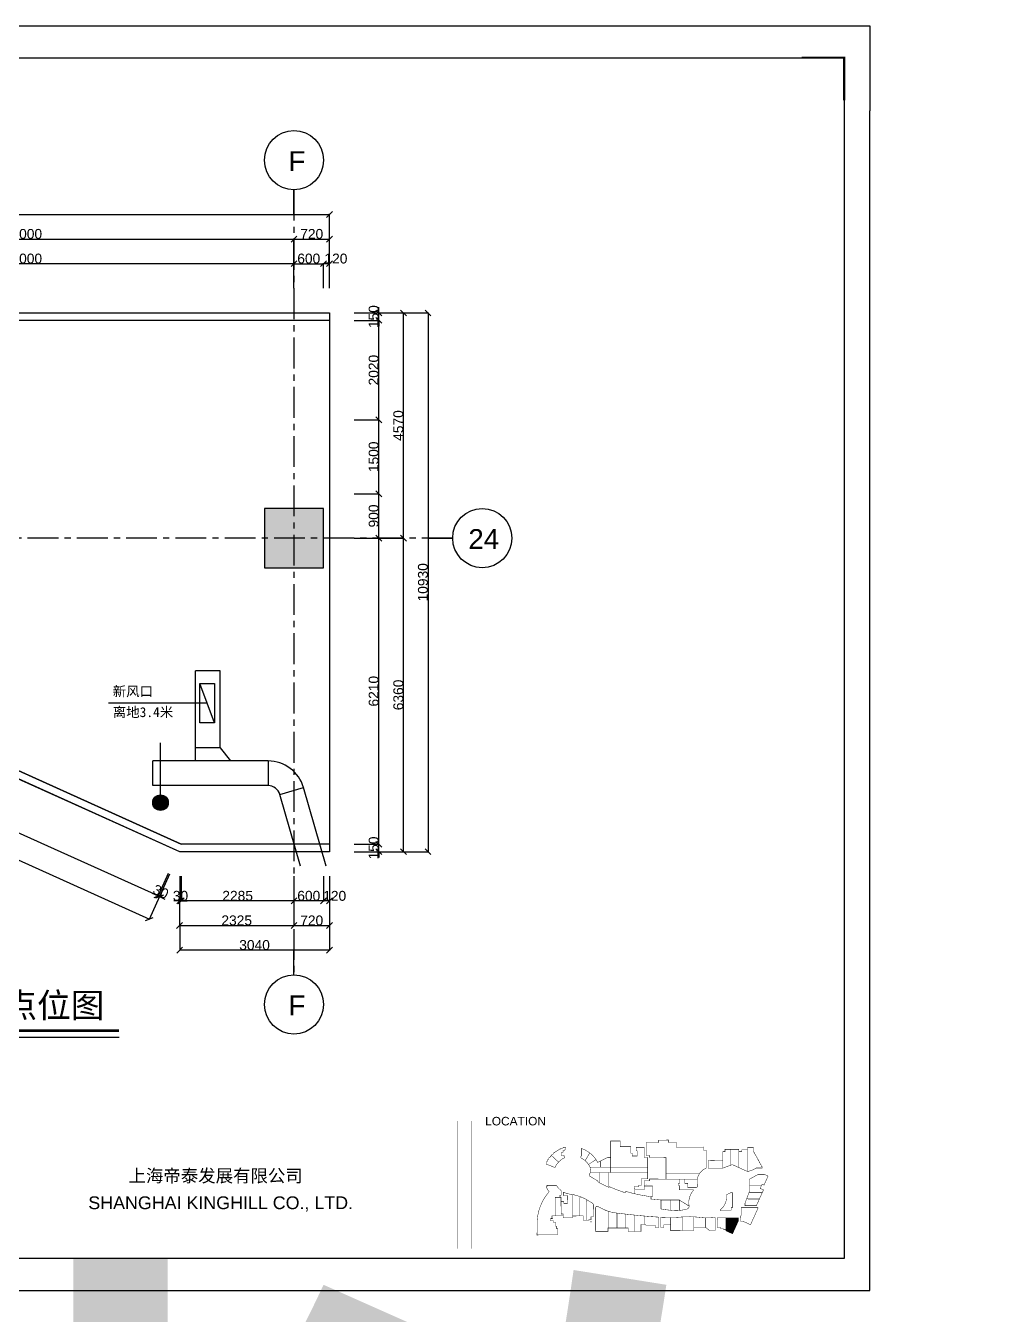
# Model space of a CAD drawing. Header units: inches. Extents: x -26443 to 171571, y -36276 to 39274.
# Drawn here: x 43042 to 62936, y -12232 to 13931 of the extents above; entities that cross this region are included whole.
import ezdxf

# ---------------------------------------------------------------- set-up
doc = ezdxf.new("R2010")
doc.units = ezdxf.units.IN
doc.header["$MEASUREMENT"] = 0
doc.linetypes.add('CENTER', pattern=[2, 1.25, -0.25, 0.25, -0.25])
for name, color, linetype in [('DIM', 3, 'Continuous'), ('DIM TEXT', 7, 'Continuous'), ('WALL', 255, 'Continuous'), ('暖通', 112, 'Continuous'), ('轴线', 10, 'CENTER')]:
    doc.layers.add(name, color=color, linetype=linetype)
doc.styles.get("Standard").update_dxf_attribs({"font": 'arial.ttf'})
doc.dimstyles.new('DIM-200MM', dxfattribs={"dimtxt": 200, "dimasz": 120, "dimexe": 10, "dimexo": 10, "dimgap": 0.7, "dimtad": 1, "dimdec": 0, "dimrnd": 5, "dimzin": 1, "dimdsep": 46, "dimtxsty": 'Standard', "dimblk": 'OBLIQUE', "dimcen": 0.5, "dimdle": 1, "dimclrd": 256, "dimclre": 256, "dimclrt": 7, "dimaunit": 1, "dimadec": 0, "dimazin": 0, "dimtfac": 1, "dimtdec": 0, "dimtix": 1, "dimtmove": 2, "dimatfit": 3, "dimfxl": 0, "dimtolj": 1, "dimtzin": 1, "dimarcsym": 0})

# ---------------------------------------------------------------- blocks, each defined once
blk = doc.blocks.new('_Oblique')
at = {"color": 0, "linetype": 'ByBlock', "lineweight": -2}
blk.add_line((-0.5, -0.5), (0.5, 0.5), dxfattribs=at)
blk = doc.blocks.new('*D52')
at = {"layer": 'DEFPOINTS', "color": 0, "transparency": 16777216}
for p in [(49204, -2677), (49204, -2827), (50204, -2677)]:
    blk.add_point(p, dxfattribs=at)
at = {"layer": 'DIM', "lineweight": -2, "transparency": 16777216}
for p, q in [((50204, -2677), (50204, -2557)), ((49704, -2677), (50214, -2677)), ((49704, -2827), (50214, -2827)), ((50204, -2827), (50204, -2677)), ((50204, -2827), (50204, -2947))]:
    blk.add_line(p, q, dxfattribs=at)
at = {"layer": 'DIM', "lineweight": -2, "transparency": 16777216, "xscale": 120, "yscale": 120, "zscale": 120}
for p, rotation in [((50204, -2677), 270), ((50204, -2827), 90)]:
    blk.add_blockref('_Oblique', p, dxfattribs=dict(at, rotation=rotation))
at = {"layer": 'DIM', "color": 7, "transparency": 16777216, "insert": (50101, -2752), "char_height": 200, "attachment_point": 5, "rotation": 90}
blk.add_mtext('\\A1;150', dxfattribs=at)
blk = doc.blocks.new('*D53')
at = {"layer": 'DEFPOINTS', "color": 0, "transparency": 16777216}
for p in [(49204, 3535), (50204, 3535), (49204, -2677)]:
    blk.add_point(p, dxfattribs=at)
at = {"layer": 'DIM', "lineweight": -2, "transparency": 16777216}
for p, q in [((49704, 3535), (50214, 3535)), ((50204, -2678), (50204, 3536)), ((49704, -2677), (50214, -2677))]:
    blk.add_line(p, q, dxfattribs=at)
at = {"layer": 'DIM', "lineweight": -2, "transparency": 16777216, "xscale": 120, "yscale": 120, "zscale": 120}
for p, rotation in [((50204, 3535), 90), ((50204, -2677), 270)]:
    blk.add_blockref('_Oblique', p, dxfattribs=dict(at, rotation=rotation))
at = {"layer": 'DIM', "color": 7, "transparency": 16777216, "insert": (50101, 429), "char_height": 200, "attachment_point": 5, "rotation": 90}
blk.add_mtext('\\A1;6210', dxfattribs=at)
blk = doc.blocks.new('*D54')
at = {"layer": 'DEFPOINTS', "color": 0, "transparency": 16777216}
for p in [(49204, 5935), (50204, 5935), (49204, 4435)]:
    blk.add_point(p, dxfattribs=at)
at = {"layer": 'DIM', "lineweight": -2, "transparency": 16777216}
for p, q in [((49704, 5935), (50214, 5935)), ((50204, 4434), (50204, 5936)), ((49704, 4435), (50214, 4435))]:
    blk.add_line(p, q, dxfattribs=at)
at = {"layer": 'DIM', "lineweight": -2, "transparency": 16777216, "xscale": 120, "yscale": 120, "zscale": 120}
for p, rotation in [((50204, 5935), 90), ((50204, 4435), 270)]:
    blk.add_blockref('_Oblique', p, dxfattribs=dict(at, rotation=rotation))
at = {"layer": 'DIM', "color": 7, "transparency": 16777216, "insert": (50101, 5185), "char_height": 200, "attachment_point": 5, "rotation": 90}
blk.add_mtext('\\A1;1500', dxfattribs=at)
blk = doc.blocks.new('*D56')
at = {"layer": 'DEFPOINTS', "color": 0, "transparency": 16777216}
for p in [(49204, 7954), (50204, 7954), (49204, 5935)]:
    blk.add_point(p, dxfattribs=at)
at = {"layer": 'DIM', "lineweight": -2, "transparency": 16777216}
for p, q in [((49704, 7954), (50214, 7954)), ((50204, 5934), (50204, 7955)), ((49704, 5935), (50214, 5935))]:
    blk.add_line(p, q, dxfattribs=at)
at = {"layer": 'DIM', "lineweight": -2, "transparency": 16777216, "xscale": 120, "yscale": 120, "zscale": 120}
for p, rotation in [((50204, 7954), 90), ((50204, 5935), 270)]:
    blk.add_blockref('_Oblique', p, dxfattribs=dict(at, rotation=rotation))
at = {"layer": 'DIM', "color": 7, "transparency": 16777216, "insert": (50101, 6944), "char_height": 200, "attachment_point": 5, "rotation": 90}
blk.add_mtext('\\A1;2020', dxfattribs=at)
blk = doc.blocks.new('*D57')
at = {"layer": 'DEFPOINTS', "color": 0, "transparency": 16777216}
for p in [(49204, 8104), (49204, 7954), (50204, 8104)]:
    blk.add_point(p, dxfattribs=at)
at = {"layer": 'DIM', "lineweight": -2, "transparency": 16777216}
for p, q in [((50204, 8104), (50204, 8224)), ((49704, 8104), (50214, 8104)), ((49704, 7954), (50214, 7954)), ((50204, 7954), (50204, 8104)), ((50204, 7954), (50204, 7834))]:
    blk.add_line(p, q, dxfattribs=at)
at = {"layer": 'DIM', "lineweight": -2, "transparency": 16777216, "xscale": 120, "yscale": 120, "zscale": 120}
for p, rotation in [((50204, 8104), 270), ((50204, 7954), 90)]:
    blk.add_blockref('_Oblique', p, dxfattribs=dict(at, rotation=rotation))
at = {"layer": 'DIM', "color": 7, "transparency": 16777216, "insert": (50101, 8029), "char_height": 200, "attachment_point": 5, "rotation": 90}
blk.add_mtext('\\A1;150', dxfattribs=at)
blk = doc.blocks.new('*D58')
at = {"layer": 'DEFPOINTS', "color": 0, "transparency": 16777216}
for p in [(49204, 8104), (49204, -2827), (51204, -2827)]:
    blk.add_point(p, dxfattribs=at)
at = {"layer": 'DIM', "lineweight": -2, "transparency": 16777216}
for p, q in [((50704, 8104), (51214, 8104)), ((51204, 8105), (51204, -2828)), ((50704, -2827), (51214, -2827))]:
    blk.add_line(p, q, dxfattribs=at)
at = {"layer": 'DIM', "lineweight": -2, "transparency": 16777216, "xscale": 120, "yscale": 120, "zscale": 120}
for p, rotation in [((51204, 8104), 90), ((51204, -2827), 270)]:
    blk.add_blockref('_Oblique', p, dxfattribs=dict(at, rotation=rotation))
at = {"layer": 'DIM', "color": 7, "transparency": 16777216, "insert": (51101, 2639), "char_height": 200, "attachment_point": 5, "rotation": 90}
blk.add_mtext('\\A1;10930', dxfattribs=at)
blk = doc.blocks.new('*D71')
at = {"layer": 'DEFPOINTS', "color": 0, "transparency": 16777216}
for p in [(49204, 3535), (50704, 3535), (49204, -2827)]:
    blk.add_point(p, dxfattribs=at)
at = {"layer": 'DIM', "lineweight": -2, "transparency": 16777216}
for p, q in [((50204, 3535), (50714, 3535)), ((50704, -2828), (50704, 3536)), ((50204, -2827), (50714, -2827))]:
    blk.add_line(p, q, dxfattribs=at)
at = {"layer": 'DIM', "lineweight": -2, "transparency": 16777216, "xscale": 120, "yscale": 120, "zscale": 120}
for p, rotation in [((50704, 3535), 90), ((50704, -2827), 270)]:
    blk.add_blockref('_Oblique', p, dxfattribs=dict(at, rotation=rotation))
at = {"layer": 'DIM', "color": 7, "transparency": 16777216, "insert": (50601, 354), "char_height": 200, "attachment_point": 5, "rotation": 90}
blk.add_mtext('\\A1;6360', dxfattribs=at)
blk = doc.blocks.new('*D72')
at = {"layer": 'DEFPOINTS', "color": 0, "transparency": 16777216}
for p in [(49204, 8104), (50704, 8104), (49204, 3535)]:
    blk.add_point(p, dxfattribs=at)
at = {"layer": 'DIM', "lineweight": -2, "transparency": 16777216}
for p, q in [((50204, 8104), (50714, 8104)), ((50704, 3534), (50704, 8105)), ((50204, 3535), (50714, 3535))]:
    blk.add_line(p, q, dxfattribs=at)
at = {"layer": 'DIM', "lineweight": -2, "transparency": 16777216, "xscale": 120, "yscale": 120, "zscale": 120}
for p, rotation in [((50704, 8104), 90), ((50704, 3535), 270)]:
    blk.add_blockref('_Oblique', p, dxfattribs=dict(at, rotation=rotation))
at = {"layer": 'DIM', "color": 7, "transparency": 16777216, "insert": (50601, 5820), "char_height": 200, "attachment_point": 5, "rotation": 90}
blk.add_mtext('\\A1;4570', dxfattribs=at)
blk = doc.blocks.new('*D73')
at = {"layer": 'DEFPOINTS', "color": 0, "transparency": 16777216}
for p in [(49084, 9104), (49084, 7954), (49204, 7954)]:
    blk.add_point(p, dxfattribs=at)
at = {"layer": 'DIM', "lineweight": -2, "transparency": 16777216}
for p, q in [((49205, 9104), (49083, 9104)), ((49084, 8604), (49084, 9114)), ((49204, 8604), (49204, 9114))]:
    blk.add_line(p, q, dxfattribs=at)
at = {"layer": 'DIM', "lineweight": -2, "transparency": 16777216, "xscale": 120, "yscale": 120, "zscale": 120, "rotation": 180}
blk.add_blockref('_Oblique', (49084, 9104), dxfattribs=at)
at = {"layer": 'DIM', "lineweight": -2, "transparency": 16777216, "xscale": 120, "yscale": 120, "zscale": 120}
blk.add_blockref('_Oblique', (49204, 9104), dxfattribs=at)
at = {"layer": 'DIM', "color": 7, "transparency": 16777216, "insert": (49335, 9207), "char_height": 200, "attachment_point": 5}
blk.add_mtext('\\A1;120', dxfattribs=at)
blk = doc.blocks.new('*D74')
at = {"layer": 'DEFPOINTS', "color": 0, "transparency": 16777216}
for p in [(49204, 4435), (50204, 4435), (49204, 3535)]:
    blk.add_point(p, dxfattribs=at)
at = {"layer": 'DIM', "lineweight": -2, "transparency": 16777216}
for p, q in [((49704, 4435), (50214, 4435)), ((50204, 3534), (50204, 4436)), ((49704, 3535), (50214, 3535))]:
    blk.add_line(p, q, dxfattribs=at)
at = {"layer": 'DIM', "lineweight": -2, "transparency": 16777216, "xscale": 120, "yscale": 120, "zscale": 120}
for p, rotation in [((50204, 4435), 90), ((50204, 3535), 270)]:
    blk.add_blockref('_Oblique', p, dxfattribs=dict(at, rotation=rotation))
at = {"layer": 'DIM', "color": 7, "transparency": 16777216, "insert": (50101, 3985), "char_height": 200, "attachment_point": 5, "rotation": 90}
blk.add_mtext('\\A1;900', dxfattribs=at)
blk = doc.blocks.new('*D59')
at = {"layer": 'DEFPOINTS', "color": 0, "transparency": 16777216}
for p in [(37484, 9104), (37484, 7954), (48484, 7954)]:
    blk.add_point(p, dxfattribs=at)
at = {"layer": 'DIM', "lineweight": -2, "transparency": 16777216}
for p, q in [((48485, 9104), (37483, 9104)), ((37484, 8604), (37484, 9114)), ((48484, 8604), (48484, 9114))]:
    blk.add_line(p, q, dxfattribs=at)
at = {"layer": 'DIM', "lineweight": -2, "transparency": 16777216, "xscale": 120, "yscale": 120, "zscale": 120, "rotation": 180}
blk.add_blockref('_Oblique', (37484, 9104), dxfattribs=at)
at = {"layer": 'DIM', "lineweight": -2, "transparency": 16777216, "xscale": 120, "yscale": 120, "zscale": 120}
blk.add_blockref('_Oblique', (48484, 9104), dxfattribs=at)
at = {"layer": 'DIM', "color": 7, "transparency": 16777216, "insert": (42984, 9207), "char_height": 200, "attachment_point": 5}
blk.add_mtext('\\A1;11000', dxfattribs=at)
blk = doc.blocks.new('*D76')
at = {"layer": 'DEFPOINTS', "color": 0, "transparency": 16777216}
for p in [(49084, 9104), (48484, 7954), (49084, 7954)]:
    blk.add_point(p, dxfattribs=at)
at = {"layer": 'DIM', "lineweight": -2, "transparency": 16777216}
for p, q in [((48483, 9104), (49085, 9104)), ((48484, 8604), (48484, 9114)), ((49084, 8604), (49084, 9114))]:
    blk.add_line(p, q, dxfattribs=at)
at = {"layer": 'DIM', "lineweight": -2, "transparency": 16777216, "xscale": 120, "yscale": 120, "zscale": 120, "rotation": 180}
blk.add_blockref('_Oblique', (48484, 9104), dxfattribs=at)
at = {"layer": 'DIM', "lineweight": -2, "transparency": 16777216, "xscale": 120, "yscale": 120, "zscale": 120}
blk.add_blockref('_Oblique', (49084, 9104), dxfattribs=at)
at = {"layer": 'DIM', "color": 7, "transparency": 16777216, "insert": (48784, 9207), "char_height": 200, "attachment_point": 5}
blk.add_mtext('\\A1;600', dxfattribs=at)
blk = doc.blocks.new('*D78')
at = {"layer": 'DEFPOINTS', "color": 0, "transparency": 16777216}
for p in [(48484, 9604), (37484, 8104), (48484, 8104)]:
    blk.add_point(p, dxfattribs=at)
at = {"layer": 'DIM', "lineweight": -2, "transparency": 16777216}
for p, q in [((37483, 9604), (48485, 9604)), ((37484, 9104), (37484, 9614)), ((48484, 9104), (48484, 9614))]:
    blk.add_line(p, q, dxfattribs=at)
at = {"layer": 'DIM', "lineweight": -2, "transparency": 16777216, "xscale": 120, "yscale": 120, "zscale": 120, "rotation": 180}
blk.add_blockref('_Oblique', (37484, 9604), dxfattribs=at)
at = {"layer": 'DIM', "lineweight": -2, "transparency": 16777216, "xscale": 120, "yscale": 120, "zscale": 120}
blk.add_blockref('_Oblique', (48484, 9604), dxfattribs=at)
at = {"layer": 'DIM', "color": 7, "transparency": 16777216, "insert": (42984, 9707), "char_height": 200, "attachment_point": 5}
blk.add_mtext('\\A1;11000', dxfattribs=at)
blk = doc.blocks.new('*D61')
at = {"layer": 'DEFPOINTS', "color": 0, "transparency": 16777216}
for p in [(49204, 9604), (48484, 8104), (49204, 8104)]:
    blk.add_point(p, dxfattribs=at)
at = {"layer": 'DIM', "lineweight": -2, "transparency": 16777216}
for p, q in [((48483, 9604), (49205, 9604)), ((48484, 9104), (48484, 9614)), ((49204, 9104), (49204, 9614))]:
    blk.add_line(p, q, dxfattribs=at)
at = {"layer": 'DIM', "lineweight": -2, "transparency": 16777216, "xscale": 120, "yscale": 120, "zscale": 120, "rotation": 180}
blk.add_blockref('_Oblique', (48484, 9604), dxfattribs=at)
at = {"layer": 'DIM', "lineweight": -2, "transparency": 16777216, "xscale": 120, "yscale": 120, "zscale": 120}
blk.add_blockref('_Oblique', (49204, 9604), dxfattribs=at)
at = {"layer": 'DIM', "color": 7, "transparency": 16777216, "insert": (48844, 9707), "char_height": 200, "attachment_point": 5}
blk.add_mtext('\\A1;720', dxfattribs=at)
blk = doc.blocks.new('*D62')
at = {"layer": 'DEFPOINTS', "color": 0, "transparency": 16777216}
for p in [(49204, 10104), (35023, 8104), (49204, 8104)]:
    blk.add_point(p, dxfattribs=at)
at = {"layer": 'DIM', "lineweight": -2, "transparency": 16777216}
for p, q in [((35022, 10104), (49205, 10104)), ((35023, 9604), (35023, 10114)), ((49204, 9604), (49204, 10114))]:
    blk.add_line(p, q, dxfattribs=at)
at = {"layer": 'DIM', "lineweight": -2, "transparency": 16777216, "xscale": 120, "yscale": 120, "zscale": 120, "rotation": 180}
blk.add_blockref('_Oblique', (35023, 10104), dxfattribs=at)
at = {"layer": 'DIM', "lineweight": -2, "transparency": 16777216, "xscale": 120, "yscale": 120, "zscale": 120}
blk.add_blockref('_Oblique', (49204, 10104), dxfattribs=at)
at = {"layer": 'DIM', "color": 7, "transparency": 16777216, "insert": (42113, 10207), "char_height": 200, "attachment_point": 5}
blk.add_mtext('\\A1;14180', dxfattribs=at)
blk = doc.blocks.new('*D63')
at = {"layer": 'DEFPOINTS', "color": 0, "transparency": 16777216}
for p in [(46165, -2827), (49204, -2827), (46165, -4825)]:
    blk.add_point(p, dxfattribs=at)
at = {"layer": 'DIM', "lineweight": -2, "transparency": 16777216}
for p, q in [((46165, -4325), (46165, -4835)), ((49204, -4325), (49204, -4835)), ((49205, -4825), (46164, -4825))]:
    blk.add_line(p, q, dxfattribs=at)
at = {"layer": 'DIM', "lineweight": -2, "transparency": 16777216, "xscale": 120, "yscale": 120, "zscale": 120, "rotation": 180}
blk.add_blockref('_Oblique', (46165, -4825), dxfattribs=at)
at = {"layer": 'DIM', "lineweight": -2, "transparency": 16777216, "xscale": 120, "yscale": 120, "zscale": 120}
blk.add_blockref('_Oblique', (49204, -4825), dxfattribs=at)
at = {"layer": 'DIM', "color": 7, "transparency": 16777216, "insert": (47684, -4722), "char_height": 200, "attachment_point": 5}
blk.add_mtext('\\A1;3040', dxfattribs=at)
blk = doc.blocks.new('*D79')
at = {"layer": 'DEFPOINTS', "color": 0, "transparency": 16777216}
for p in [(49084, -2677), (49204, -2677), (49084, -3826)]:
    blk.add_point(p, dxfattribs=at)
at = {"layer": 'DIM', "lineweight": -2, "transparency": 16777216}
for p, q in [((49084, -3326), (49084, -3836)), ((49204, -3326), (49204, -3836)), ((49205, -3826), (49083, -3826))]:
    blk.add_line(p, q, dxfattribs=at)
at = {"layer": 'DIM', "lineweight": -2, "transparency": 16777216, "xscale": 120, "yscale": 120, "zscale": 120, "rotation": 180}
blk.add_blockref('_Oblique', (49084, -3826), dxfattribs=at)
at = {"layer": 'DIM', "lineweight": -2, "transparency": 16777216, "xscale": 120, "yscale": 120, "zscale": 120}
blk.add_blockref('_Oblique', (49204, -3826), dxfattribs=at)
at = {"layer": 'DIM', "color": 7, "transparency": 16777216, "insert": (49310, -3724), "char_height": 200, "attachment_point": 5}
blk.add_mtext('\\A1;120', dxfattribs=at)
blk = doc.blocks.new('*D80')
at = {"layer": 'DEFPOINTS', "color": 0, "transparency": 16777216}
for p in [(48484, -2677), (49084, -2677), (48484, -3826)]:
    blk.add_point(p, dxfattribs=at)
at = {"layer": 'DIM', "lineweight": -2, "transparency": 16777216}
for p, q in [((48484, -3326), (48484, -3836)), ((49084, -3326), (49084, -3836)), ((49085, -3826), (48483, -3826))]:
    blk.add_line(p, q, dxfattribs=at)
at = {"layer": 'DIM', "lineweight": -2, "transparency": 16777216, "xscale": 120, "yscale": 120, "zscale": 120, "rotation": 180}
blk.add_blockref('_Oblique', (48484, -3826), dxfattribs=at)
at = {"layer": 'DIM', "lineweight": -2, "transparency": 16777216, "xscale": 120, "yscale": 120, "zscale": 120}
blk.add_blockref('_Oblique', (49084, -3826), dxfattribs=at)
at = {"layer": 'DIM', "color": 7, "transparency": 16777216, "insert": (48784, -3723), "char_height": 200, "attachment_point": 5}
blk.add_mtext('\\A1;600', dxfattribs=at)
blk = doc.blocks.new('*D55')
at = {"layer": 'DEFPOINTS', "color": 0, "transparency": 16777216}
for p in [(46197, -2677), (48484, -2677), (46197, -3825)]:
    blk.add_point(p, dxfattribs=at)
at = {"layer": 'DIM', "lineweight": -2, "transparency": 16777216}
for p, q in [((46197, -3325), (46197, -3835)), ((48484, -3325), (48484, -3835)), ((48485, -3825), (46196, -3825))]:
    blk.add_line(p, q, dxfattribs=at)
at = {"layer": 'DIM', "lineweight": -2, "transparency": 16777216, "xscale": 120, "yscale": 120, "zscale": 120, "rotation": 180}
blk.add_blockref('_Oblique', (46197, -3825), dxfattribs=at)
at = {"layer": 'DIM', "lineweight": -2, "transparency": 16777216, "xscale": 120, "yscale": 120, "zscale": 120}
blk.add_blockref('_Oblique', (48484, -3825), dxfattribs=at)
at = {"layer": 'DIM', "color": 7, "transparency": 16777216, "insert": (47341, -3723), "char_height": 200, "attachment_point": 5}
blk.add_mtext('\\A1;2285', dxfattribs=at)
blk = doc.blocks.new('*D81')
at = {"layer": 'DEFPOINTS', "color": 0, "transparency": 16777216}
for p in [(46165, -2827), (46197, -2677), (46197, -3825)]:
    blk.add_point(p, dxfattribs=at)
at = {"layer": 'DIM', "lineweight": -2, "transparency": 16777216}
for p, q in [((46165, -3325), (46165, -3835)), ((46197, -3325), (46197, -3835)), ((46165, -3825), (46045, -3825)), ((46165, -3825), (46197, -3825)), ((46197, -3825), (46317, -3825))]:
    blk.add_line(p, q, dxfattribs=at)
at = {"layer": 'DIM', "lineweight": -2, "transparency": 16777216, "xscale": 120, "yscale": 120, "zscale": 120}
blk.add_blockref('_Oblique', (46165, -3825), dxfattribs=at)
at = {"layer": 'DIM', "lineweight": -2, "transparency": 16777216, "xscale": 120, "yscale": 120, "zscale": 120, "rotation": 180}
blk.add_blockref('_Oblique', (46197, -3825), dxfattribs=at)
at = {"layer": 'DIM', "color": 7, "transparency": 16777216, "insert": (46181, -3723), "char_height": 200, "attachment_point": 5}
blk.add_mtext('\\A1;30', dxfattribs=at)
blk = doc.blocks.new('*D82')
at = {"layer": 'DEFPOINTS', "color": 0, "transparency": 16777216}
for p in [(46159, -2824), (48484, -2827), (48484, -4325)]:
    blk.add_point(p, dxfattribs=at)
at = {"layer": 'DIM', "lineweight": -2, "transparency": 16777216}
for p, q in [((46159, -3825), (46159, -4335)), ((48484, -3825), (48484, -4335)), ((46158, -4325), (48485, -4325))]:
    blk.add_line(p, q, dxfattribs=at)
at = {"layer": 'DIM', "lineweight": -2, "transparency": 16777216, "xscale": 120, "yscale": 120, "zscale": 120, "rotation": 180}
blk.add_blockref('_Oblique', (46159, -4325), dxfattribs=at)
at = {"layer": 'DIM', "lineweight": -2, "transparency": 16777216, "xscale": 120, "yscale": 120, "zscale": 120}
blk.add_blockref('_Oblique', (48484, -4325), dxfattribs=at)
at = {"layer": 'DIM', "color": 7, "transparency": 16777216, "insert": (47322, -4222), "char_height": 200, "attachment_point": 5}
blk.add_mtext('\\A1;2325', dxfattribs=at)
blk = doc.blocks.new('*D83')
at = {"layer": 'DEFPOINTS', "color": 0, "transparency": 16777216}
for p in [(48484, -2827), (49204, -2827), (49204, -4326)]:
    blk.add_point(p, dxfattribs=at)
at = {"layer": 'DIM', "lineweight": -2, "transparency": 16777216}
for p, q in [((48484, -3826), (48484, -4336)), ((49204, -3826), (49204, -4336)), ((48483, -4326), (49205, -4326))]:
    blk.add_line(p, q, dxfattribs=at)
at = {"layer": 'DIM', "lineweight": -2, "transparency": 16777216, "xscale": 120, "yscale": 120, "zscale": 120, "rotation": 180}
blk.add_blockref('_Oblique', (48484, -4326), dxfattribs=at)
at = {"layer": 'DIM', "lineweight": -2, "transparency": 16777216, "xscale": 120, "yscale": 120, "zscale": 120}
blk.add_blockref('_Oblique', (49204, -4326), dxfattribs=at)
at = {"layer": 'DIM', "color": 7, "transparency": 16777216, "insert": (48844, -4223), "char_height": 200, "attachment_point": 5}
blk.add_mtext('\\A1;720', dxfattribs=at)
blk = doc.blocks.new('*D87')
at = {"layer": 'DEFPOINTS', "color": 0, "transparency": 16777216}
for p in [(39300, 438), (38827, -610), (46197, -2677)]:
    blk.add_point(p, dxfattribs=at)
at = {"layer": 'DIM', "lineweight": -2, "transparency": 16777216}
for p, q in [((39032, -155), (38822, -619)), ((45725, -3725), (38826, -610)), ((45930, -3269), (45720, -3734))]:
    blk.add_line(p, q, dxfattribs=at)
at = {"layer": 'DIM', "lineweight": -2, "transparency": 16777216, "xscale": 120, "yscale": 120, "zscale": 120}
for p, rotation in [((38827, -610), 155.6994302082097), ((45724, -3725), 335.6994302082097)]:
    blk.add_blockref('_Oblique', p, dxfattribs=dict(at, rotation=rotation))
at = {"layer": 'DIM', "color": 7, "transparency": 16777216, "insert": (42318, -2074), "char_height": 200, "attachment_point": 5, "rotation": 335.6994}
blk.add_mtext('\\A1;7570', dxfattribs=at)
blk = doc.blocks.new('*D66')
at = {"layer": 'DEFPOINTS', "color": 0, "transparency": 16777216}
for p in [(46136, -2813), (46165, -2827), (45724, -3725)]:
    blk.add_point(p, dxfattribs=at)
at = {"layer": 'DIM', "lineweight": -2, "transparency": 16777216}
for p, q in [((45930, -3269), (45720, -3734)), ((45959, -3282), (45749, -3747)), ((45724, -3725), (45615, -3675)), ((45754, -3738), (45724, -3725)), ((45754, -3738), (45863, -3787))]:
    blk.add_line(p, q, dxfattribs=at)
at = {"layer": 'DIM', "lineweight": -2, "transparency": 16777216, "xscale": 120, "yscale": 120, "zscale": 120}
for p, rotation in [((45724, -3725), 335.7045962750519), ((45754, -3738), 155.7045962750519)]:
    blk.add_blockref('_Oblique', p, dxfattribs=dict(at, rotation=rotation))
at = {"layer": 'DIM', "color": 7, "transparency": 16777216, "insert": (45781, -3638), "char_height": 200, "attachment_point": 5, "rotation": 335.7046}
blk.add_mtext('\\A1;30', dxfattribs=at)
blk = doc.blocks.new('*D67')
at = {"layer": 'DEFPOINTS', "color": 0, "transparency": 16777216}
for p in [(32810, 3204), (46165, -2827), (45548, -4194)]:
    blk.add_point(p, dxfattribs=at)
at = {"layer": 'DIM', "lineweight": -2, "transparency": 16777216}
for p, q in [((32398, 2292), (32188, 1827)), ((32192, 1837), (45549, -4194)), ((45753, -3738), (45544, -4203))]:
    blk.add_line(p, q, dxfattribs=at)
at = {"layer": 'DIM', "lineweight": -2, "transparency": 16777216, "xscale": 120, "yscale": 120, "zscale": 120}
for p, rotation in [((32192, 1837), 155.6994315629858), ((45548, -4194), 335.6994315629858)]:
    blk.add_blockref('_Oblique', p, dxfattribs=dict(at, rotation=rotation))
at = {"layer": 'DIM', "color": 7, "transparency": 16777216, "insert": (38912, -1085), "char_height": 200, "attachment_point": 5, "rotation": 335.6994}
blk.add_mtext('\\A1;14655', dxfattribs=at)
blk = doc.blocks.new('HBS-FD')
at = {"layer": '暖通'}
blk.add_line((0, 0.1042), (0, -0.1042), dxfattribs=at)
at = {"layer": '暖通', "color": 1, "const_width": 0.0312}
blk.add_lwpolyline([(-0.0156, 0.1354, 1), (0.0156, 0.1354, 1)], format="xyb", close=True, dxfattribs=at)
at = {"layer": '暖通', "color": 1, "linetype": 'Continuous'}
blk.add_circle((0, 0.1354), 0.0312, dxfattribs=at)

msp = doc.modelspace()

# ---------------------------------------------------------------- hatches: boundary and pattern name
h = msp.add_hatch(color=256)
h.dxf.hatch_style = 1
h.paths.add_polyline_path([(57246.3, -10490.4), (57246.3, -10518.8), (57383, -10580.6), (57503.2, -10315), (57503.2, -10254.5), (57246.3, -10254.5)])
at = {"layer": 'WALL'}
h = msp.add_hatch(color=256, dxfattribs=at)
h.dxf.hatch_style = 1
h.paths.add_polyline_path([(38083.9, 2935.1), (38083.9, 4135.1), (36883.9, 4135.1), (36883.9, 2935.1)])
h.paths.add_polyline_path([(49083.9, 2935.1), (49083.9, 4135.1), (47883.9, 4135.1), (47883.9, 2935.1)])

# ---------------------------------------------------------------- linework, layer by layer
at = {"ltscale": 300}
for p, q in [((53718.6, -10265.3), (53718.6, -10272.9)), ((54511.5, -10288.4), (54509.5, -10290.4)), ((54509.5, -10328.4), (54511.5, -10330.3))]:
    msp.add_line(p, q, dxfattribs=at)
for points in [[(23877.9, -10001.8), (23877.9, 13931), (58437.9, 13931)], [(58437.9, 13931), (60165.9, 13931), (60165.9, 12203)], [(58437.9, -11729.8), (60165.9, -11729.8), (60165.9, 12203)], [(38744.2, -6590.3), (44936.3, -6590.3)], [(23877.9, -10001.8), (23877.9, -11729.8), (58437.9, -11729.8)]]:
    msp.add_lwpolyline(points)
msp.add_lwpolyline([(24396.3, 13283), (59647.5, 13283), (59647.5, -11081.8), (24396.3, -11081.8)], close=True)
for points, const_width in [([(59647.5, 12419), (59647.5, 13283), (58783.5, 13283)], 43.2), ([(38744.2, -6458.9), (44936.3, -6458.9)], 50), ([(38984.6, -8290.3), (51802.2, -8290.3), (51802.2, -10881.8), (37765.1, -10881.8), (37765.1, -8290.3), (37998.2, -8290.3)], 4.32), ([(53633.5, -8290.3), (59447.5, -8290.3), (59447.5, -10881.8), (52094.4, -10881.8), (52094.4, -8290.3), (52327.5, -8290.3)], 4.32)]:
    msp.add_lwpolyline(points, dxfattribs=dict(const_width=const_width))
at = {"ltscale": 300, "const_width": 9}
for points in [[(53852.7, -9125.6), (53709.2, -8993), (53718.7, -8970.1), (53741.5, -8960.5), (53752.8, -8938.5), (53776.3, -8930.8), (53789.3, -8909.7), (53813.4, -8903.9), (53828, -8883.8), (53852.5, -8879.9), (53868.6, -8861.1), (53893.3, -8859.1), (53910.8, -8841.6), (53935.6, -8841.6), (53954.4, -8825.5), (53979.1, -8827.5), (53989.2, -8820.2), (53993.2, -8826.5, 0.0897958), (53983.5, -8880.5), (53942.2, -8894.9, 0.0244082), (53945.7, -8919.7), (53903.5, -8935.2), (53903.5, -8991.8), (53961.9, -8991.8), (53961.9, -8991.8), (53962.2, -9003.8), (53976.8, -9035.4, 0.1012671), (53852.7, -9125.6, -1.1974429)], [(53779.8, -9237.2), (53631.1, -9175.6), (53605.8, -9168.9), (53609.7, -9120), (53628.5, -9103.9), (53632.4, -9079.4), (53652.5, -9064.8), (53658.2, -9040.7), (53679.4, -9027.8), (53687, -9004.2), (53709.1, -8992.9), (53799, -9076), (53799, -9076), (53852.7, -9125.6, 0.099623), (53779.8, -9237.2, -1.1974429)], [(53947.5, -10177.9), (53904.2, -10178.3), (53902.5, -9928.7), (53961.1, -9928.7), (53961, -9962.7), (54032.5, -9962.7), (54030.5, -9803.9), (53948.5, -9803.9), (53948.5, -9732.4, 0.0937265), (54137.5, -9782.8), (54137.5, -10256.9), (53947.5, -10256.9), (53947.5, -10214.9), (53947.5, -10214.9), (53947.5, -10214.9), (53947.5, -10214.9), (53947.5, -10177.9)], [(57354.1, -10105.3), (57354.1, -10048.9), (57377.5, -10048.9), (57377.5, -9741.6), (57365.5, -9741.6), (57365.5, -9735.5), (57259.8, -9787.6, -0.2612401), (57136, -10090.9), (57136, -10105.3), (57354.1, -10105.3)], [(55386.7, -10199.4), (55386.7, -10533.2), (55265.5, -10533.2), (55265.5, -10462.1), (55217.5, -10462.1), (55217.5, -10180.9, -0.0010513), (55386.7, -10199.4, -9.1553931)], [(55589.5, -10219.4), (55589.5, -10390), (55524.3, -10389.7), (55524.3, -10533.2), (55386.7, -10533.2), (55386.7, -10199.4, -0.0010277), (55589.5, -10219.4, -9.889307)], [(56372.1, -10237.5), (56372.1, -10514.8), (56128.3, -10517), (56128.3, -10250.7), (56128.3, -10250.4, 0.0241907), (56372.1, -10237.5, -0.0295552)], [(56597.7, -10235.9), (56597.7, -10445.5), (56596.9, -10445.4), (56596.6, -10512.7), (56372.1, -10514.8), (56372.1, -10270.1), (56372.1, -10237.5, -0.0305095), (56597.7, -10235.9, -1.0139993)], [(56837.5, -10256.9), (56837.6, -10445.7), (56597.7, -10445.8), (56597.7, -10235.9, -0.0221589), (56737.7, -10249.2, 0.0082588), (56837.5, -10256.9, 0.9651017)], [(57029.5, -10246.1), (57029.5, -10285.7), (57028.3, -10285.7), (57028.3, -10513.5), (56915.5, -10513.5), (56849.5, -10459.7), (56837.5, -10451.3), (56837.5, -10256.9, 0.0371099), (57029.5, -10246.1, 1.730831)]]:
    msp.add_lwpolyline(points, format="xyb", dxfattribs=at)
for points in [[(54486, -8939.2, 0.085486), (54315.5, -8848.5), (54315.5, -9003.7), (54305.5, -9003.7), (54305.5, -9038.8, -0.0657671), (54392.4, -9096.2)], [(55884.8, -8680.5), (55884.8, -8728.9), (55630.4, -8728.9), (55628.3, -8991.9), (55700.5, -8991.9), (55700.5, -9031.9), (56033.5, -9034.4), (56033.5, -9400.9), (56033.3, -9469.3), (55701.1, -9469), (55700.5, -9504.9), (55589.5, -9504.9), (55588.3, -9611), (55757.5, -9611), (55757.5, -9830), (55728.3, -9826.4), (55728.9, -9873.5), (55931.5, -9894.1), (56117.5, -9894.1), (56117.5, -9894.1), (56302.6, -9894.1), (56502.3, -10019, -0.2388458), (56596.6, -9688.2), (56302.5, -9686.1), (56302.3, -9598.1), (56286.7, -9598.1), (56286.7, -9555.7), (56304.7, -9555.7), (56304.7, -9472.1), (56414.3, -9472.1), (56414.3, -9555.7), (56477.5, -9555.7), (56477.5, -9619.7), (56473.5, -9619.7), (56473.5, -9644.9), (56643.5, -9644.9), (56680.3, -9620.8, -0.2045021), (56694.2, -9390.6, -0.1852081), (56849.5, -9248.6), (56849.5, -8881), (56792.5, -8881), (56792.5, -8830.9), (56245.5, -8830.9), (56245.5, -8727.7), (56081.1, -8727.7), (56081.1, -8677.2)], [(55630.4, -8728.9), (55628.3, -8991.9), (55700.5, -8991.9), (55700.2, -9031.9), (56033.5, -9034.4), (56033.5, -9362.1), (56710.5, -9362.1, -0.156475), (56849.5, -9248.6), (56849.5, -8881), (56792.5, -8881), (56791.2, -8829.1), (56792.5, -8830.9), (56245.5, -8830.9), (56245.5, -8728.9), (56081.1, -8727.7), (56080.2, -8677.2), (55884.8, -8680.5), (55884.8, -8728.9)], [(54511.1, -8959.8), (54511.1, -8959.8, 0.0142869), (54486, -8939.2), (54392.4, -9096.2, -0.0657044), (54461.4, -9174), (54611.6, -9074.3, 0.0672378)], [(54645.5, -9132.7, 0.0293973), (54611.6, -9074.3), (54461.4, -9174, -0.037734), (54491.1, -9226.1), (54700, -9226.1), (54699.9, -9104.8)], [(54677.5, -9336.2), (54497.5, -9336.1), (54479.9, -9371.1, 0.1012606), (54475.3, -9389.5, 0.139904), (54483.1, -9409.1, 0.0123298), (54654.2, -9508.8), (54645.6, -9524.5, 0.0024052), (54677.5, -9541.6)], [(54908.7, -9226.1), (54491.1, -9226.1, -0.1970374), (54497.5, -9336.1), (54908.7, -9336.1)], [(54857.5, -9376.9), (54857.5, -9336.3), (54677.5, -9336.2), (54677.5, -9541.6, 0.0133456), (54857.5, -9630.6), (54857.5, -9594.9)], [(53750.3, -10348.9), (53750.3, -10314.7), (53690.5, -10314.7), (53690.5, -10272.9), (53718.6, -10272.9), (53718.6, -10215.9), (53783.5, -10215.9), (53783.5, -9840.9), (53882.5, -9840.9), (53882.5, -9840.9), (53882.5, -9840.9), (53882.5, -9798), (53904, -9798.2), (53905.6, -9702.7, -0.0990057), (53808.1, -9597.3), (53617.8, -9597.5), (53617.8, -9619.7), (53611.2, -9620), (53612.8, -9653.7), (53630.8, -9671.9), (53635.4, -9695.8), (53654.7, -9709.8), (53659.1, -9729.5, 0.1658476), (53419.4, -10305.4), (53415.5, -10603.4), (53829.9, -10599.6), (53829.9, -10470.1), (53808.3, -10470.1), (53808.3, -10429.3), (53799.1, -10429.3), (53799.1, -10348.9)], [(55402.3, -9686.2), (55588.3, -9686.2), (55588.3, -9611), (55757.5, -9611), (55757.5, -9830, -0.029902), (55402.2, -9768.7)], [(54137.5, -9782.8, -0.0414372), (54294.3, -9827.6, -0.03648), (54430.9, -9891.5, -0.0110598), (54541.1, -9960.2, -0.2542325), (54557.4, -9990.5), (54556.3, -10234.3), (54556.3, -10234.3), (54510.5, -10234.4), (54510.5, -10289.4), (54470.7, -10289.4), (54470.7, -10304.1), (54353.5, -10304.1), (54353.5, -10216.9), (54137.5, -10218.1)], [(54137.5, -9782.8, -0.041533), (54294.3, -9827.6), (54282.1, -9854.9), (54282.1, -10216.9), (54137.5, -10216.9)], [(54293.8, -9828.9, -0.0459185), (54430.9, -9891.5), (54413.4, -9930.1), (54413.4, -10304.1), (54353.5, -10304.1), (54353.5, -10216.9), (54282.1, -10216.9), (54282.1, -9854.9)], [(54430.7, -9891.4), (54413.4, -9930.1), (54413.5, -10304.1), (54470.7, -10304.1), (54470.7, -10289.4), (54510.5, -10289.4), (54510.5, -10234.4), (54556.3, -10234.3), (54556.3, -10034.7), (54557.5, -10034.7), (54557.5, -9990.4, 0.253009), (54541.2, -9960.3, 0.0111111)], [(56117.5, -9934.1), (56117.5, -10101.9, -0.0165542), (55931.5, -10076.3), (55931.5, -9894.1), (56024.5, -9894.1), (56117.5, -9894.1)], [(56117.5, -9894.1), (56117.5, -10101.9, 0.0077876), (56205.5, -10109.6, 0.0291917), (56302.3, -10107.9), (56302.6, -9894.1)], [(56302.6, -9894.1), (56302.3, -10107.9, 0.0399012), (56459, -10077.5, 0.34222), (56502.1, -10017.9)], [(54857.5, -10122.6), (54857.5, -10462.1), (54855.5, -10462.1), (54855.5, -10528.9), (54604.2, -10530.9), (54604.2, -10512.6), (54598.6, -10512.6), (54598.4, -10057.4, -0.5720511), (54651.9, -10025.9, 0.006414), (54724.9, -10065.2, 0.0382994)], [(54598.5, -10058.4), (54598.6, -10512.6), (54604.2, -10512.6), (54604.2, -10530.9), (54855.5, -10528.9), (54855.5, -10462.1), (55228.3, -10462.1), (55265.5, -10462.1), (55265.5, -10533.2), (55524.3, -10533.2), (55524.3, -10389.7), (55624.8, -10390), (55624.8, -10403.8), (55811.7, -10403.8), (55811.7, -10453.7), (55885.5, -10453.7), (55885.5, -10241.5, -0.0148532), (55565.5, -10216.6), (55525.5, -10212.8, -0.0061258), (55217.5, -10180.6, -0.0054529), (55037.2, -10159.4, -0.0485985), (54857.5, -10122.3, -0.0376383), (54652, -10026.9, 0.5729069)], [(55037.5, -10159.7), (55037.5, -10462.1), (54857.5, -10462.1), (54857.5, -10122.6, 0.0459364)], [(55217.5, -10180.9), (55217.5, -10462.1), (55037.5, -10462.1), (55037.5, -10159.7, 0.0000852)], [(55589.5, -10219.4, 0.005809), (55885.5, -10241.5), (55885.5, -10453.7), (55811.7, -10453.7), (55811.7, -10403.8), (55624.8, -10403.8), (55624.8, -10390), (55590.3, -10390)], [(55925.5, -10453.7), (55925.5, -10243.7, 0.0138376), (56128.3, -10250.4, 0.0225876), (56308.3, -10242.6), (56372.1, -10237.5, -0.0305095), (56597.7, -10235.9, -0.0148938), (56722.2, -10247.1, 0.0205141), (56837.5, -10256.9, 0.0434763), (57029.5, -10246.1), (57028.3, -10513.5), (56915.5, -10513.5), (56837.5, -10451.3), (56837.5, -10445.7), (56597.7, -10445.8), (56596.6, -10445.8), (56596.6, -10512.7), (56350.6, -10515), (56128.3, -10517), (56128.3, -10398.9), (55990.6, -10398.9), (55990.6, -10453.7)]]:
    msp.add_lwpolyline(points, format="xyb", close=True, dxfattribs=at)
for points in [[(54857.5, -9630.6), (54875.7, -9638.9), (54883, -9623.7), (55037.1, -9687.7), (55202.5, -9747.1), (55213.7, -9719.3), (55401, -9769.1), (55402.3, -9662.1), (55386.7, -9662.1), (55386.7, -9620.9), (55478.5, -9619.7), (55478.5, -9598.1), (55528.1, -9598.1), (55528.1, -9464.9), (55660.5, -9464.9), (55660.5, -9031.9), (55588.3, -9031.9), (55588.3, -8825), (55428.8, -8825), (55428.8, -8896.9), (55449.5, -8896.9), (55449.5, -9000.9), (55346.1, -9000.9), (55346.1, -8945.3), (55320.3, -8945.3), (55320.3, -8811.7), (55104.3, -8811.7), (55104.6, -8696.4), (54908.7, -8696.4), (54908.7, -9336.1), (54857.5, -9336.3), (54857.5, -9630.6)], [(57186.7, -9246.8), (57336.8, -9191.5), (57336.8, -8865.3), (57229.5, -8865.3), (57229.5, -8913), (57186.7, -8913), (57186.7, -9246.8)], [(57336.8, -9191.5), (57336.8, -8865.3), (57508.3, -8865.3), (57508.3, -9235.1), (57389.5, -9180.9), (57365.5, -9180.9), (57336.8, -9191.5)], [(57508.3, -9235.1), (57688.4, -9317.2), (57688.4, -8874.5), (57569.5, -8874.5), (57569.5, -8907.7), (57508.3, -8907.7), (57508.3, -9235.1)], [(57688.4, -8832.1), (57688.4, -9317.1), (57789.5, -9285.1), (57863.3, -9245.3), (57985.1, -9245.3), (57985.4, -9242), (57983.1, -9238.2), (57981.1, -9217.5), (57964.6, -9204.4), (57964.2, -9203.1), (57962.1, -9182.3), (57945.6, -9168.4), (57943.1, -9147.1), (57926.6, -9133.2), (57924.2, -9111.8), (57907.7, -9098), (57905.3, -9076.6), (57888.7, -9062.8), (57886.3, -9041.3), (57869.8, -9027.5), (57867.4, -9006.1), (57850.9, -8992.3), (57848.5, -8970.9), (57831.9, -8957.1), (57829.6, -8935.6), (57813.4, -8922.5), (57813, -8921.7), (57812, -8922.2), (57809.6, -8917.1), (57809.6, -8832.1), (57688.4, -8832.1)], [(56888.7, -9090.6), (56888.7, -9247.2), (57186.7, -9247), (57186.7, -9091.2), (56935.7, -9090), (56935.6, -9090.6), (56888.7, -9090.6)], [(55663.4, -9226.1), (54908.7, -9226.1)], [(55663.4, -9336.1), (54908.7, -9336.1)], [(56696.4, -9362.1), (56033.5, -9362.1)], [(57725.9, -9472.5), (57725.8, -9608.7), (57965.9, -9608.9), (57981.8, -9573.7), (58021.2, -9591.5), (58103.7, -9408.8), (58028.6, -9374.4), (57902, -9374.2), (57725.9, -9472.5)], [(55589.5, -9577.9), (55589.5, -9574.8)], [(55589.5, -9608.9), (55589.5, -9611.9)], [(55628.9, -9586.9), (55631.9, -9584.5)], [(55628.9, -9608.9), (55631.9, -9611.9)], [(56665.1, -9472.1), (55690.6, -9472.1)], [(57725.8, -9608.9), (57725.8, -9717.4), (57718.3, -9738.9), (57988.9, -9737.9), (58011.1, -9688.8), (57943.6, -9658.3), (57965.9, -9608.9), (57725.8, -9608.7)], [(53776.9, -10215.3), (53901, -10214.9), (53901, -10214.9), (53947.5, -10214.9), (53947.2, -10177.5), (53904.2, -10177.5), (53902.4, -9840.9), (53783.8, -9840.9), (53783.2, -10215.3)], [(57671.6, -9862), (57635.6, -9958.3), (57635.6, -10008.9), (57866.3, -10009), (57927.6, -9873.9), (57702.5, -9873.9), (57671.6, -9862)], [(57718.6, -9737.9), (57670.9, -9863.8), (57702.5, -9873.9), (57927.6, -9873.9), (57988.9, -9737.9), (57718.6, -9737.9)], [(57246.3, -10490.4), (57246.3, -10254.5)]]:
    msp.add_lwpolyline(points, dxfattribs=at)
for points in [[(54908.7, -8695.9), (55104.3, -8696.4), (55104.3, -8810.5), (55320.3, -8811.7), (55320.3, -8944.1), (55346.1, -8944.1), (55346.1, -9000.9), (55449.5, -9000.9), (55449.5, -8896.9), (55428.8, -8896.9), (55428.8, -8825), (55588.3, -8825), (55588.3, -9031.9), (55660.5, -9031.9), (55660.5, -9226.1), (54908.7, -9226.1)], [(54908.7, -9028.5), (54849.8, -9028.3), (54699.9, -9104.8), (54699.9, -9132.8), (54699.9, -9134.9), (54699.9, -9168.9), (54700, -9226.1), (54908.7, -9226.1)], [(57557.5, -10048.9), (57894.6, -10048.9), (57902.7, -10052.6), (57747.9, -10395.4), (57585.7, -10322.2), (57545.3, -10322.2), (57545.5, -10256.9), (57550.9, -10256.9), (57550.7, -10241.3), (57545.3, -10241.3), (57545.3, -10234.4), (57544.1, -10234.4), (57557.5, -10201.3)], [(56128.3, -10250.4), (56128.3, -10398.9), (55990.6, -10398.9), (55990.6, -10453.7), (55925.5, -10453.7), (55925.5, -10244.1)], [(57072, -10254.5), (57072, -10267.9), (57077.3, -10267.9), (57077.3, -10284.7), (57072, -10284.7), (57072, -10453.4), (57144, -10453.4), (57144, -10478.4), (57197.5, -10478.4), (57197.5, -10490.4), (57246.3, -10490.4), (57246.3, -10518.8), (57383, -10580.6), (57503.2, -10315), (57503.2, -10254.5)]]:
    msp.add_lwpolyline(points, close=True, dxfattribs=at)
at = {"layer": 'DIM'}
for p, q in [((48483.9, 10103.9), (48483.9, 10603.9)), ((51203.9, 3536.1), (51703.9, 3536.1)), ((46720.9, 186.8), (44718.1, 186.8)), ((48483.9, -5326), (48483.9, -4826))]:
    msp.add_line(p, q, dxfattribs=at)
for centre in [(48483.9, 11204.3), (52303.9, 3536.1), (48483.9, -5926)]:
    msp.add_circle(centre, 600, dxfattribs=at)
at = {"layer": 'WALL'}
for p, q in [((49203.9, 7954.3), (49203.9, -2676.6)), ((39299.9, 437.8), (46197.3, -2676.6)), ((41219.3, -593.5), (46159.1, -2824))]:
    msp.add_line(p, q, dxfattribs=at)
for points in [[(32931.5, 3181.6), (32822.1, 3231), (35022.5, 8104.3), (49203.9, 8104.3), (49203.9, 7954.3)], [(49203.9, 7954.3), (35086.5, 7954.3), (32980.9, 3291)], [(49203.9, -2676.6), (49203.9, -2826.6), (46165, -2826.6), (39055.8, 383.4)], [(49203.9, -2676.6), (46197.3, -2676.6), (39299.8, 437.8)]]:
    msp.add_lwpolyline(points, dxfattribs=at)
at = {"layer": 'WALL', "ltscale": 0.0125}
msp.add_lwpolyline([(49083.9, 2935.1), (49083.9, 4135.1), (47883.9, 4135.1), (47883.9, 2935.1)], close=True, dxfattribs=at)
at = {"layer": '暖通'}
for p, q in [((46985.6, 840.2), (46485.6, 840.2)), ((46485.6, -985.6), (46485.6, 840.2)), ((46985.6, -717.8), (46985.6, 840.2)), ((46570.9, 586.8), (46870.9, 586.8)), ((46570.9, -213.2), (46570.9, 586.8)), ((46870.9, -213.2), (46570.9, 586.8)), ((46870.9, 586.8), (46870.9, -213.2)), ((46870.9, -213.2), (46570.9, -213.2)), ((46985.6, -717.8), (46485.6, -717.8)), ((46985.6, -717.8), (47197.7, -985.6)), ((47957.2, -985.6), (45621.3, -985.6)), ((45621.3, -1485.6), (45621.3, -985.6)), ((47957.2, -985.6), (47957.2, -1485.6)), ((47957.2, -1485.6), (45621.3, -1485.6)), ((48197.3, -1666.2), (48677.7, -1527.3)), ((49137.6, -3118.1), (48677.7, -1527.3)), ((48617.1, -3118.1), (48197.3, -1666.2))]:
    msp.add_line(p, q, dxfattribs=at)
for radius in [750, 250]:
    msp.add_arc((47957.2, -1735.6), radius, 16.12546, 90, dxfattribs=at)
at = {"layer": '轴线', "ltscale": 500}
for p, q in [((48483.9, 10604.3), (48483.9, -5326)), ((51703.9, 3535.1), (30216.4, 3535.1))]:
    msp.add_line(p, q, dxfattribs=at)

# ---------------------------------------------------------------- block references
at = {"layer": '暖通', "xscale": 5080, "yscale": 5080, "zscale": 5080, "rotation": 180.112515991938}
msp.add_blockref('HBS-FD', (45773.9, -1144.5), dxfattribs=at)

# ---------------------------------------------------------------- texts
for s, height, p in [('LOCATION', 172.8, (52363.3, -8380.6)), ('上海帝泰发展有限公司', 259.2, (45126.7, -9531.8)), ('SHANGHAI KINGHILL CO., LTD.', 259.2, (44310.9, -10079.9))]:
    msp.add_text(s, height=height).set_placement(p)
at = {"attachment_point": 1}
for s, width, insert, char_height in [('3F-78B{\\fSimSun|b0|i0|c134|p2;机电点位图}', 6808.082, (38934.9, -5693.5), 500), ('{\\fSimSun|b0|i0|c134|p2;图纸数据仅示意}', 205426.225, (-17561.6, -14011.4), 20000)]:
    msp.add_mtext_dynamic_manual_height_columns(s, width=width, gutter_width=1, heights=[0], dxfattribs=dict(at, insert=insert, char_height=char_height))
at = {"layer": 'DIM TEXT', "attachment_point": 1}
for s, insert, char_height in [('F', (48372.6, 11386.1), 400), ('24', (52023.3, 3718), 400), ('{\\fSimSun|b0|i0|c134|p2;新风口}', (44806.7, 527.1), 200), ('{\\fSimSun|b0|i0|c134|p2;离地3.4米}', (44806.7, 104.7), 200), ('F', (48372.6, -5744.1), 400)]:
    msp.add_mtext_dynamic_manual_height_columns(s, width=10456.675, gutter_width=2, heights=[0], dxfattribs=dict(at, insert=insert, char_height=char_height))

# ---------------------------------------------------------------- dimensions: what is measured, and where the dimension line sits
at = {"layer": 'DIM'}
for base, p1, p2, picture, middle in [((49203.9, 10104.3), (35022.5, 8104.3), (49203.9, 8104.3), '*D62', (42113.2, 10207.1)), ((48483.9, 9604.3), (37483.9, 8104.3), (48483.9, 8104.3), '*D78', (42983.9, 9707.1)), ((49203.9, 9604.3), (48483.9, 8104.3), (49203.9, 8104.3), '*D61', (48843.9, 9707.1)), ((37483.9, 9104.3), (48483.9, 7954.3), (37483.9, 7954.3), '*D59', (42983.9, 9207.1)), ((49083.9, 9104.3), (48483.9, 7954.3), (49083.9, 7954.3), '*D76', (48783.9, 9207.1)), ((46197.3, -3825.4), (46165, -2826.6), (46197.3, -2676.6), '*D81', (46181.1, -3722.6)), ((48483.9, -4325.1), (46159.1, -2824), (48483.9, -2826.6), '*D82', (47321.5, -4222.2)), ((46165, -4825.2), (49203.9, -2826.6), (46165, -2826.6), '*D63', (47684.5, -4722.4)), ((46197.3, -3825.4), (48483.9, -2676.6), (46197.3, -2676.6), '*D55', (47340.6, -3722.6)), ((48483.9, -3826.3), (49083.9, -2676.6), (48483.9, -2676.6), '*D80', (48783.9, -3723.5)), ((49203.9, -4326.3), (48483.9, -2826.6), (49203.9, -2826.6), '*D83', (48843.9, -4223.4))]:
    dim = msp.add_linear_dim(base=base, p1=p1, p2=p2, dimstyle='DIM-200MM', dxfattribs=at)
    dim.commit()
    dim.dimension.update_dxf_attribs({"geometry": picture, "text_midpoint": middle})
for base, p1, p2, picture, middle in [((49083.9, 9104.3), (49203.9, 7954.3), (49083.9, 7954.3), '*D73', (49335.2, 9207.1)), ((49083.9, -3826.4), (49203.9, -2676.6), (49083.9, -2676.6), '*D79', (49310.2, -3723.6))]:
    dim = msp.add_linear_dim(base=base, p1=p1, p2=p2, dimstyle='DIM-200MM', dxfattribs=at)
    dim.commit()
    dim.dimension.update_dxf_attribs({"geometry": picture, "text_midpoint": middle, "dimtype": 160})
for base, p1, p2, picture, middle in [((50203.9, 8104.3), (49203.9, 7954.3), (49203.9, 8104.3), '*D57', (50101.1, 8029.3)), ((51203.9, -2826.6), (49203.9, 8104.3), (49203.9, -2826.6), '*D58', (51101.1, 2638.8)), ((50703.9, 8104.3), (49203.9, 3535.1), (49203.9, 8104.3), '*D72', (50601.1, 5819.7)), ((50203.9, 7954.3), (49203.9, 5934.7), (49203.9, 7954.3), '*D56', (50101.1, 6944.5)), ((50203.9, 5934.7), (49204, 4435.1), (49203.9, 5934.7), '*D54', (50101.1, 5184.9)), ((50203.9, 4435.1), (49203.9, 3535.1), (49203.9, 4435.1), '*D74', (50101.1, 3985.1)), ((50203.9, 3535.1), (49203.9, -2676.6), (49204, 3535.1), '*D53', (50101.1, 429.2)), ((50703.9, 3535.1), (49203.9, -2826.6), (49203.9, 3535.1), '*D71', (50601.1, 354.2)), ((50203.9, -2676.6), (49203.9, -2826.6), (49203.9, -2676.6), '*D52', (50101.1, -2751.6))]:
    dim = msp.add_linear_dim(base=base, p1=p1, p2=p2, angle=90, dimstyle='DIM-200MM', dxfattribs=at)
    dim.commit()
    dim.dimension.update_dxf_attribs({"geometry": picture, "text_midpoint": middle})
for p1, p2, distance, picture, middle in [((32809.8, 3203.6), (46165, -2826.6), -1500, '*D67', (38912.4, -1084.9)), ((46197.3, -2676.6), (39299.9, 437.8), 1150, '*D87', (42317.6, -2073.8)), ((46165, -2826.6), (46135.5, -2813.3), 1000, '*D66', (45781.1, -3637.6))]:
    dim = msp.add_aligned_dim(p1=p1, p2=p2, distance=distance, dimstyle='DIM-200MM', dxfattribs=at)
    dim.commit()
    dim.dimension.update_dxf_attribs({"geometry": picture, "text_midpoint": middle})

doc.saveas('drawing.dxf')
